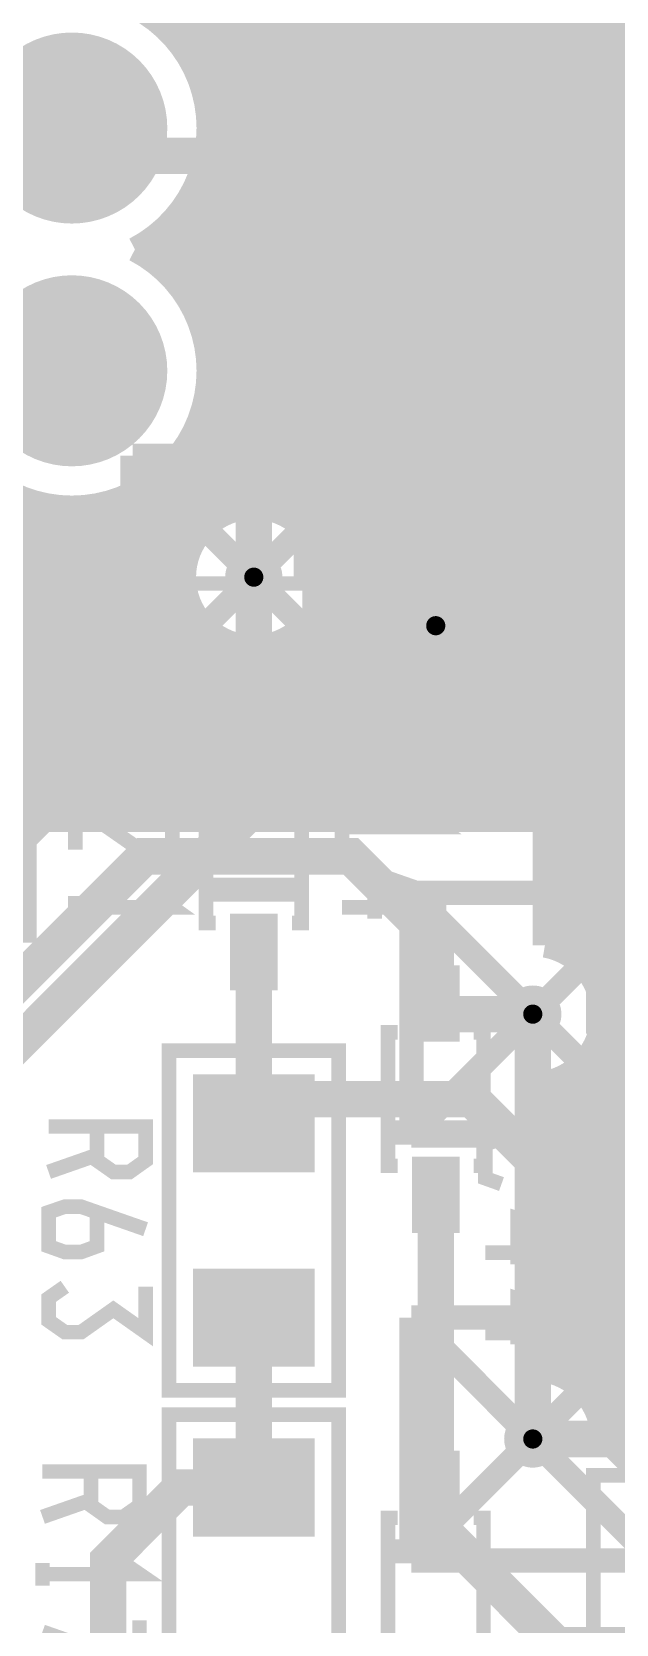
# Model space of a CAD drawing. Extents: x -11 to 221, y -93 to 178.
# Drawn here: x 35.78 to 41.89, y 98.01 to 114.67 of the extents above; entities that cross this region are included whole.
import ezdxf

# ---------------------------------------------------------------- set-up
doc = ezdxf.new("R2010")
doc.units = 0
doc.header["$MEASUREMENT"] = 0
doc.layers.get('0').update_dxf_attribs({"linetype": 'CONTINUOUS'})
for name, color, linetype in [('26-349-0_BOT', 7, 'CONTINUOUS'), ('26-349-0_DRD', 7, 'CONTINUOUS'), ('26-349-0_DRL', 2, 'CONTINUOUS'), ('26-349-0_IN1', 3, 'CONTINUOUS'), ('26-349-0_IN2', 5, 'CONTINUOUS'), ('26-349-0_SMB', 10, 'CONTINUOUS'), ('26-349-0_SMT', 14, 'CONTINUOUS'), ('26-349-0_SPT', 9, 'CONTINUOUS'), ('26-349-0_SST', 12, 'CONTINUOUS'), ('26-349-0_TOP', 11, 'CONTINUOUS'), ('THRUHOLE_TAP', 15, 'CONTINUOUS')]:
    doc.layers.add(name, color=color, linetype=linetype)

# ---------------------------------------------------------------- blocks, each defined once
blk = doc.blocks.new('ROUND_2')
at = {"const_width": 0.99949}
blk.add_lwpolyline([(-0.499744, 0, 1), (0.499744, 0, 1)], format="xyb", close=True, dxfattribs=at)
blk = doc.blocks.new('ROUND_78')
at = {"const_width": 0.29972}
blk.add_lwpolyline([(-0.14986, 0, 1), (0.14986, 0, 1)], format="xyb", close=True, dxfattribs=at)
blk = doc.blocks.new('ROUND_95')
at = {"const_width": 0.40005}
blk.add_lwpolyline([(-0.200024, 0, 1), (0.200024, 0, 1)], format="xyb", close=True, dxfattribs=at)
blk = doc.blocks.new('ROUND_102')
at = {"const_width": 0.10033}
blk.add_lwpolyline([(-0.050164, 0, 1), (0.050164, 0, 1)], format="xyb", close=True, dxfattribs=at)
blk = doc.blocks.new('ROUND_82')
at = {"const_width": 0.29972}
blk.add_lwpolyline([(-0.14986, 0, 1), (0.14986, 0, 1)], format="xyb", close=True, dxfattribs=at)
blk = doc.blocks.new('RECTANGLE_3')
blk.add_solid([(0.4826, 0.4064), (0.4826, -0.4064), (-0.4826, 0.4064), (-0.4826, -0.4064)])
blk = doc.blocks.new('RECTANGLE_5')
blk.add_solid([(0.63627, 0.51308), (0.63627, -0.51308), (-0.63627, 0.51308), (-0.63627, -0.51308)])
blk = doc.blocks.new('RECTANGLE_18')
blk.add_solid([(0.25019, 0.40005), (0.25019, -0.40005), (-0.25019, 0.40005), (-0.25019, -0.40005)])
blk = doc.blocks.new('SQUARE_45')
blk.add_solid([(0.29972, 0.29972), (0.29972, -0.29972), (-0.29972, 0.29972), (-0.29972, -0.29972)])
blk = doc.blocks.new('RECTANGLE_86')
blk.add_solid([(0.25019, 0.29972), (0.25019, -0.29972), (-0.25019, 0.29972), (-0.25019, -0.29972)])
blk = doc.blocks.new('ROUND_88')
at = {"const_width": 0.10033}
blk.add_lwpolyline([(-0.050164, 0, 1), (0.050164, 0, 1)], format="xyb", close=True, dxfattribs=at)

msp = doc.modelspace()

# ---------------------------------------------------------------- linework, layer by layer
at = {"layer": '26-349-0_BOT', "const_width": 0.381}
for points in [[(38.1, 108.966), (38.1, 124.46), (36.195, 126.365)], [(33.02, 101.6), (33.147, 101.6), (38.989, 107.442), (38.989, 124.206), (40.64, 125.857)], [(41.021, 104.394), (41.021, 99.949)]]:
    msp.add_lwpolyline(points, dxfattribs=at)
at = {"layer": '26-349-0_DRD', "const_width": 0.254}
for points in [[(36.195, 114.3), (36.195, 113.03)], [(36.83, 113.665), (35.56, 113.665)], [(36.195, 111.76), (36.195, 110.49)], [(36.83, 111.125), (35.56, 111.125)], [(36.83, 110.236), (36.83, 107.696)], [(39.37, 110.236), (36.83, 110.236)], [(39.37, 110.236), (36.83, 107.696)], [(39.37, 107.696), (36.83, 110.236)], [(39.37, 107.696), (39.37, 110.236)], [(38.735, 109.728), (38.735, 107.188)], [(41.275, 109.728), (38.735, 109.728)], [(41.275, 109.728), (38.735, 107.188)], [(41.275, 107.188), (38.735, 109.728)], [(38.735, 109.728), (38.735, 107.188)], [(41.275, 109.728), (38.735, 109.728)], [(41.275, 109.728), (38.735, 107.188)], [(41.275, 107.188), (38.735, 109.728)], [(41.275, 107.188), (41.275, 109.728)], [(41.275, 107.188), (41.275, 109.728)], [(36.83, 107.696), (39.37, 107.696)], [(38.735, 107.188), (41.275, 107.188)], [(38.735, 107.188), (41.275, 107.188)], [(39.751, 105.664), (39.751, 103.124)], [(42.291, 105.664), (39.751, 105.664)], [(42.291, 105.664), (39.751, 103.124)], [(42.291, 103.124), (39.751, 105.664)], [(39.751, 103.124), (42.291, 103.124)], [(39.751, 101.219), (39.751, 98.679)], [(42.291, 101.219), (39.751, 101.219)], [(42.291, 101.219), (39.751, 98.679)], [(42.291, 98.679), (39.751, 101.219)], [(39.751, 98.679), (42.291, 98.679)]]:
    msp.add_lwpolyline(points, dxfattribs=at)
at = {"layer": '26-349-0_IN1', "const_width": 0.254}
for points in [[(37.7444, 144.653), (37.7444, 109.60608)], [(37.973, 130.81762), (37.973, 109.68482)], [(38.2016, 130.4544), (38.2016, 109.6899)], [(38.4302, 130.23596), (38.4302, 109.61878)], [(38.6588, 130.08864), (38.6588, 109.43844)], [(38.8874, 129.99212), (38.8874, 106.426)], [(39.116, 129.9337), (39.116, 106.426)], [(39.3446, 129.91338), (39.3446, 106.426)], [(39.5732, 129.92608), (39.5732, 106.426)], [(39.8018, 129.97434), (39.8018, 106.426)], [(40.0304, 125.45314), (40.0304, 106.426)], [(40.259, 125.23216), (40.259, 106.426)], [(40.4876, 125.14072), (40.4876, 106.426)], [(40.7162, 119.92356), (40.7162, 106.426)], [(41.8592, 119.95658), (41.8592, 106.426)], [(40.9448, 119.74322), (40.9448, 106.426)], [(41.1734, 119.6721), (41.1734, 106.426)], [(41.402, 119.67464), (41.402, 106.426)], [(41.6306, 119.75592), (41.6306, 106.426)], [(37.5158, 115.65128), (37.5158, 114.21618)], [(37.2872, 115.2779), (37.2872, 114.58956)], [(48.87722, 114.7318), (37.15004, 114.7318)], [(49.05756, 114.5032), (37.35578, 114.5032)], [(50.70348, 114.2746), (37.4904, 114.2746)], [(50.7492, 114.046), (37.57422, 114.046)], [(50.88382, 113.8174), (37.6174, 113.8174)], [(51.26228, 113.5888), (37.62502, 113.5888)], [(58.37428, 113.3602), (37.59454, 113.3602)], [(37.5158, 113.11128), (37.5158, 111.67618)], [(57.99582, 113.1316), (37.52342, 113.1316)], [(45.82922, 112.903), (37.40658, 112.903)], [(45.67936, 112.6744), (37.22878, 112.6744)], [(37.2872, 112.7379), (37.2872, 112.04956)], [(37.0586, 112.522), (37.0586, 112.26546)], [(45.62602, 112.4458), (36.9443, 112.4458)], [(45.6438, 112.2172), (37.11956, 112.2172)], [(45.7454, 111.9886), (37.33546, 111.9886)], [(45.99178, 111.76), (37.4777, 111.76)], [(65.024, 111.5314), (37.5666, 111.5314)], [(65.024, 111.3028), (37.61486, 111.3028)], [(65.024, 111.0742), (37.62502, 111.0742)], [(65.024, 110.8456), (37.59962, 110.8456)], [(37.5158, 110.57128), (37.5158, 109.40542)], [(53.32222, 110.617), (37.53358, 110.617)], [(53.17236, 110.3884), (37.42182, 110.3884)], [(37.2872, 110.1979), (37.2872, 106.426)], [(53.11902, 110.1598), (37.25164, 110.1598)], [(36.83, 109.8423), (36.83, 106.426)], [(53.1368, 109.9312), (36.98494, 109.9312)], [(37.0586, 109.982), (37.0586, 106.426)], [(36.03244, 109.7026), (28.829, 109.7026)], [(35.687, 109.78642), (35.687, 106.426)], [(35.9156, 109.72038), (35.9156, 106.426)], [(36.1442, 109.69498), (36.1442, 106.426)], [(53.2384, 109.7026), (36.35756, 109.7026)], [(36.3728, 109.70514), (36.3728, 106.426)], [(36.6014, 109.75086), (36.6014, 106.426)], [(37.57422, 109.474), (28.829, 109.474)], [(53.48478, 109.474), (38.62578, 109.474)], [(37.42436, 109.2454), (28.829, 109.2454)], [(65.024, 109.2454), (38.77564, 109.2454)], [(37.37102, 109.0168), (28.829, 109.0168)], [(65.024, 109.0168), (38.82898, 109.0168)], [(37.3888, 108.7882), (28.829, 108.7882)], [(56.32958, 108.7882), (38.80866, 108.7882)], [(37.4904, 108.5596), (28.829, 108.5596)], [(37.5158, 108.52658), (37.5158, 106.426)], [(56.12892, 108.5596), (38.70706, 108.5596)], [(37.73678, 108.331), (28.829, 108.331)], [(50.90922, 108.331), (38.46322, 108.331)], [(38.6588, 108.49356), (38.6588, 106.426)], [(37.7444, 108.32592), (37.7444, 106.426)], [(37.973, 108.24464), (37.973, 106.426)], [(38.2016, 108.2421), (38.2016, 106.426)], [(38.4302, 108.31322), (38.4302, 106.426)], [(50.75936, 108.1024), (28.829, 108.1024)], [(50.70602, 107.8738), (28.829, 107.8738)], [(50.7238, 107.6452), (28.829, 107.6452)], [(50.8254, 107.4166), (28.829, 107.4166)], [(51.07178, 107.188), (28.829, 107.188)], [(65.024, 106.9594), (28.829, 106.9594)], [(65.024, 106.7308), (28.829, 106.7308)], [(65.024, 106.5022), (28.829, 106.5022)], [(55.372, 106.426), (28.829, 106.426)]]:
    msp.add_lwpolyline(points, dxfattribs=at)
for points in [[(37.62756, 113.665, 0.2797959), (36.8554, 114.935)], [(36.8554, 112.395, 0.2797956), (37.62756, 113.665)], [(37.62756, 111.125, 0.2797959), (36.8554, 112.395)], [(34.76244, 111.125, 0.4142136), (36.195, 109.69244)], [(36.195, 109.69244, 0.4142136), (37.62756, 111.125)], [(38.1, 109.69752, 0.4142136), (37.36848, 108.966)], [(38.83152, 108.966, 0.4142136), (38.1, 109.69752)], [(37.36848, 108.966, 0.4142136), (38.1, 108.23448)], [(38.1, 108.23448, 0.4142136), (38.83152, 108.966)]]:
    msp.add_lwpolyline(points, format="xyb", dxfattribs=at)
at = {"layer": '26-349-0_IN2', "const_width": 0.254}
for points in [[(37.6936, 144.399), (37.6936, 109.57306)], [(41.5798, 144.399), (41.5798, 104.86644)], [(41.8084, 144.399), (41.8084, 99.9236)], [(37.9222, 130.94462), (37.9222, 109.67466)], [(38.1508, 130.5179), (38.1508, 109.69498)], [(38.3794, 130.2766), (38.3794, 109.64164)], [(38.608, 130.11658), (38.608, 109.49178)], [(38.8366, 130.0099), (38.8366, 107.696)], [(39.0652, 129.94386), (39.0652, 107.696)], [(39.2938, 129.91592), (39.2938, 108.62818)], [(39.5224, 129.921), (39.5224, 109.00664)], [(39.751, 129.96164), (39.751, 109.1438)], [(41.3512, 125.68428), (41.3512, 105.04678)], [(39.9796, 125.54204), (39.9796, 109.18952)], [(40.2082, 125.26518), (40.2082, 109.15904)], [(40.894, 125.1712), (40.894, 107.696)], [(41.1226, 125.30582), (41.1226, 107.696)], [(40.4368, 125.15342), (40.4368, 109.04728)], [(40.6654, 125.12548), (40.6654, 108.77296)], [(37.465, 115.5446), (37.465, 114.3254)], [(37.2364, 115.22202), (37.2364, 114.64798)], [(48.87722, 114.7318), (37.15004, 114.7318)], [(49.05756, 114.5032), (37.35578, 114.5032)], [(50.70348, 114.2746), (37.4904, 114.2746)], [(50.7492, 114.046), (37.57422, 114.046)], [(50.88382, 113.8174), (37.6174, 113.8174)], [(51.26228, 113.5888), (37.62502, 113.5888)], [(64.516, 113.3602), (37.59454, 113.3602)], [(37.465, 113.0046), (37.465, 111.7854)], [(47.85614, 113.1316), (37.52342, 113.1316)], [(47.63516, 112.903), (37.40658, 112.903)], [(47.54372, 112.6744), (37.22878, 112.6744)], [(37.2364, 112.68202), (37.2364, 112.10798)], [(47.53102, 112.4458), (36.9443, 112.4458)], [(37.0078, 112.48644), (37.0078, 112.30356)], [(47.59452, 112.2172), (37.11956, 112.2172)], [(47.75962, 111.9886), (37.33546, 111.9886)], [(64.516, 111.76), (37.4777, 111.76)], [(64.516, 111.5314), (37.5666, 111.5314)], [(64.516, 111.3028), (37.61486, 111.3028)], [(64.516, 111.0742), (37.62502, 111.0742)], [(64.516, 110.8456), (37.59962, 110.8456)], [(53.32222, 110.617), (37.53358, 110.617)], [(53.17236, 110.3884), (37.42182, 110.3884)], [(37.465, 110.4646), (37.465, 109.32922)], [(37.2364, 110.14202), (37.2364, 107.696)], [(53.11902, 110.1598), (37.25164, 110.1598)], [(53.1368, 109.9312), (36.98494, 109.9312)], [(37.0078, 109.94644), (37.0078, 107.696)], [(36.03244, 109.7026), (32.385, 109.7026)], [(35.8648, 109.73054), (35.8648, 107.696)], [(36.0934, 109.69752), (36.0934, 107.696)], [(36.322, 109.69752), (36.322, 107.696)], [(53.2384, 109.7026), (36.35756, 109.7026)], [(36.5506, 109.73816), (36.5506, 107.696)], [(36.7792, 109.8169), (36.7792, 107.696)], [(37.57422, 109.474), (32.385, 109.474)], [(53.48478, 109.474), (38.62578, 109.474)], [(37.42436, 109.2454), (32.385, 109.2454)], [(64.516, 109.2454), (38.77564, 109.2454)], [(37.37102, 109.0168), (32.385, 109.0168)], [(39.53256, 109.0168), (38.82898, 109.0168)], [(64.516, 109.0168), (40.47744, 109.0168)], [(37.3888, 108.7882), (32.385, 108.7882)], [(39.35222, 108.7882), (38.80866, 108.7882)], [(64.516, 108.7882), (40.65778, 108.7882)], [(37.4904, 108.5596), (32.385, 108.5596)], [(37.465, 108.60278), (37.465, 107.696)], [(39.2811, 108.5596), (38.70706, 108.5596)], [(49.88814, 108.5596), (40.7289, 108.5596)], [(37.73678, 108.331), (32.385, 108.331)], [(37.6936, 108.3564), (37.6936, 107.696)], [(39.28364, 108.331), (38.46322, 108.331)], [(38.608, 108.44022), (38.608, 107.696)], [(49.66716, 108.331), (40.72382, 108.331)], [(37.9222, 108.2548), (37.9222, 107.696)], [(38.1508, 108.23702), (38.1508, 107.696)], [(38.3794, 108.29036), (38.3794, 107.696)], [(39.2938, 108.28528), (39.2938, 107.696)], [(39.36492, 108.1024), (32.385, 108.1024)], [(49.57572, 108.1024), (40.64508, 108.1024)], [(40.6654, 108.14304), (40.6654, 107.696)], [(39.56558, 107.8738), (32.385, 107.8738)], [(39.5224, 107.90682), (39.5224, 107.696)], [(40.4368, 107.86618), (40.4368, 107.696)], [(49.56302, 107.8738), (40.44442, 107.8738)], [(41.148, 107.696), (32.385, 107.696)], [(39.751, 107.7722), (39.751, 107.696)], [(39.9796, 107.72648), (39.9796, 107.696)], [(40.2082, 107.75442), (40.2082, 107.696)], [(41.148, 107.696), (41.148, 105.11282)], [(49.62652, 107.6452), (41.148, 107.6452)], [(49.79162, 107.4166), (41.148, 107.4166)], [(51.07178, 107.188), (41.148, 107.188)], [(64.516, 106.9594), (41.148, 106.9594)], [(64.516, 106.7308), (41.148, 106.7308)], [(64.516, 106.5022), (41.148, 106.5022)], [(64.516, 106.2736), (41.148, 106.2736)], [(51.79822, 106.045), (41.148, 106.045)], [(51.64836, 105.8164), (41.148, 105.8164)], [(51.59502, 105.5878), (41.148, 105.5878)], [(51.6128, 105.3592), (41.148, 105.3592)], [(51.7144, 105.1306), (41.148, 105.1306)], [(51.96078, 104.902), (41.54678, 104.902)], [(64.516, 104.6734), (41.69664, 104.6734)], [(64.516, 104.4448), (41.74998, 104.4448)], [(64.516, 104.2162), (41.72966, 104.2162)], [(41.5798, 103.92156), (41.5798, 100.42144)], [(64.516, 103.9876), (41.62806, 103.9876)], [(41.148, 103.67264), (41.148, 100.66782)], [(41.3512, 103.74122), (41.3512, 100.60178)], [(64.516, 103.759), (41.38422, 103.759)], [(61.24448, 103.5304), (41.148, 103.5304)], [(60.86602, 103.3018), (41.148, 103.3018)], [(60.7314, 103.0732), (41.148, 103.0732)], [(60.68568, 102.8446), (41.148, 102.8446)], [(56.65978, 102.616), (41.148, 102.616)], [(56.4134, 102.3874), (41.148, 102.3874)], [(56.3118, 102.1588), (41.148, 102.1588)], [(56.29402, 101.9302), (41.148, 101.9302)], [(56.34736, 101.7016), (41.148, 101.7016)], [(56.49722, 101.473), (41.148, 101.473)], [(49.21504, 101.2444), (41.148, 101.2444)], [(48.93818, 101.0158), (41.148, 101.0158)], [(48.82642, 100.7872), (41.148, 100.7872)], [(46.45914, 100.5586), (41.42486, 100.5586)], [(46.23816, 100.33), (41.64584, 100.33)], [(46.14672, 100.1014), (41.73728, 100.1014)], [(41.75252, 99.97948), (43.18, 98.552)], [(46.13402, 99.8728), (41.8592, 99.8728)]]:
    msp.add_lwpolyline(points, dxfattribs=at)
for points in [[(37.62756, 113.665, 0.2797959), (36.8554, 114.935)], [(36.8554, 112.395, 0.2797956), (37.62756, 113.665)], [(37.62756, 111.125, 0.2797959), (36.8554, 112.395)], [(34.76244, 111.125, 0.4142136), (36.195, 109.69244)], [(36.195, 109.69244, 0.4142136), (37.62756, 111.125)], [(38.1, 109.69752, 0.4142136), (37.36848, 108.966)], [(38.83152, 108.966, 0.4142136), (38.1, 109.69752)], [(40.005, 109.18952, 0.4142136), (39.27348, 108.458)], [(40.005, 109.18952, 0.4142136), (39.27348, 108.458)], [(40.73652, 108.458, 0.4142136), (40.005, 109.18952)], [(40.73652, 108.458, 0.4142136), (40.005, 109.18952)], [(37.36848, 108.966, 0.4142136), (38.1, 108.23448)], [(38.1, 108.23448, 0.4142136), (38.83152, 108.966)], [(39.27348, 108.458, 0.4142136), (40.005, 107.72648)], [(39.27348, 108.458, 0.4142136), (40.005, 107.72648)], [(40.005, 107.72648, 0.4142136), (40.73652, 108.458)], [(40.005, 107.72648, 0.4142136), (40.73652, 108.458)], [(41.75252, 104.394, 0.3638754), (41.148, 105.11282)], [(41.148, 103.67264, 0.3640447), (41.75252, 104.394)], [(41.75252, 99.97948, 0.35213), (41.148, 100.66782)]]:
    msp.add_lwpolyline(points, format="xyb", dxfattribs=at)
at = {"layer": '26-349-0_SST', "const_width": 0.1524}
for points in [[(34.19602, 117.42928), (33.7947, 117.42928), (33.7947, 118.43004), (38.5953, 118.43004), (38.5953, 108.89996), (33.7947, 108.89996), (33.7947, 109.90072), (34.19602, 109.90072), (34.19602, 117.42928)], [(53.6575, 111.9251), (41.5798, 111.9251), (41.5798, 117.6274), (52.4891, 117.6274), (53.6575, 116.459), (53.6575, 111.9251)], [(39.51732, 115.63096), (38.8366, 115.63096), (38.8366, 112.96904), (38.9382, 112.96904)], [(40.4622, 115.63096), (41.1734, 115.63096), (41.1734, 112.96904), (41.09212, 112.96904)], [(40.8305, 109.0295), (40.8305, 111.9505), (39.1922, 111.9505), (39.1922, 109.0295), (40.8305, 109.0295)], [(41.46042, 111.33328), (41.46042, 110.97768), (41.62806, 110.8583), (41.79824, 110.8583), (41.96842, 110.97768), (41.96842, 111.33328), (40.95242, 111.33328)], [(41.46042, 111.0361), (40.95242, 110.8583)], [(41.12006, 110.49508), (40.95242, 110.43666), (40.95242, 110.08106), (41.12006, 110.0201), (41.46042, 110.0201), (41.62806, 110.13948), (41.62806, 110.49508), (41.96842, 110.49508), (41.96842, 110.0201)], [(41.29024, 109.1819), (41.29024, 109.65688), (41.96842, 109.42066), (41.96842, 109.30128), (40.95242, 109.30128)], [(40.56634, 108.077), (40.39616, 108.13796), (40.39616, 108.49356), (40.56634, 108.55198), (41.24452, 108.55198), (41.41216, 108.49356), (41.41216, 108.13796), (41.24452, 108.077)], [(35.7505, 105.2195), (35.7505, 108.1405), (34.1122, 108.1405), (34.1122, 105.2195), (35.7505, 105.2195)], [(40.73652, 107.2388), (40.73652, 107.71378), (41.41216, 107.47756), (41.41216, 107.35818), (40.39616, 107.35818)], [(43.434, 104.267), (43.434, 107.823), (41.656, 107.823), (41.656, 104.267), (43.434, 104.267)], [(36.23056, 107.42422), (36.23056, 107.06862), (36.57092, 106.95178), (36.90874, 106.95178), (37.24656, 107.06862), (37.24656, 107.42422)], [(39.02456, 107.42422), (39.02456, 107.06862), (39.36492, 106.95178), (39.70274, 106.95178), (40.04056, 107.06862), (40.04056, 107.42422)], [(36.23056, 107.3658), (37.24656, 107.3658)], [(39.02456, 107.3658), (40.04056, 107.3658)], [(40.39616, 106.4006), (40.39616, 106.87558), (41.07434, 106.4006), (41.24452, 106.4006), (41.41216, 106.46156), (41.41216, 106.81716), (41.24452, 106.87558)], [(37.70122, 106.7435), (37.59962, 106.7435), (37.59962, 105.3465), (37.70122, 105.3465)], [(38.49878, 105.3465), (38.60038, 105.3465), (38.60038, 106.7435), (38.49878, 106.7435)], [(36.23056, 106.11358), (36.23056, 106.58602), (36.90874, 106.11358), (37.07892, 106.11358), (37.24656, 106.172), (37.24656, 106.5276), (37.07892, 106.58602)], [(39.02456, 106.23042), (39.02456, 106.46918)], [(39.02456, 106.3498), (40.04056, 106.3498), (39.87292, 106.46918)], [(39.36492, 105.39222), (39.36492, 105.8672), (40.04056, 105.63098), (40.04056, 105.5116), (39.02456, 105.5116)], [(37.59962, 105.64622), (37.59962, 105.74528), (38.60038, 105.74528), (38.60038, 105.64622), (37.59962, 105.64622)], [(36.23056, 105.39222), (36.23056, 105.63098)], [(36.23056, 105.5116), (37.24656, 105.5116), (37.07892, 105.63098)], [(39.60622, 104.2035), (39.50462, 104.2035), (39.50462, 102.8065), (39.60622, 102.8065)], [(40.40378, 102.8065), (40.50538, 102.8065), (40.50538, 104.2035), (40.40378, 104.2035)], [(38.989, 100.457), (38.989, 104.013), (37.211, 104.013), (37.211, 100.457), (38.989, 100.457)], [(43.434, 100.457), (43.434, 104.013), (41.656, 104.013), (41.656, 100.457), (43.434, 100.457)], [(36.45916, 103.21798), (36.45916, 102.86238), (36.62934, 102.743), (36.79952, 102.743), (36.96716, 102.86238), (36.96716, 103.21798), (35.95116, 103.21798)], [(39.50462, 103.10622), (39.50462, 103.20528), (40.50538, 103.20528), (40.50538, 103.10622), (39.50462, 103.10622)], [(40.69334, 102.616), (40.52316, 102.67696), (40.52316, 103.03256), (40.69334, 103.09098), (41.37152, 103.09098), (41.53916, 103.03256), (41.53916, 102.67696), (41.37152, 102.616)], [(36.45916, 102.9208), (35.95116, 102.743)], [(36.45916, 102.32136), (36.45916, 101.96576), (36.29152, 101.9048), (36.12134, 101.9048), (35.95116, 101.96576), (35.95116, 102.32136), (36.12134, 102.37978), (36.29152, 102.37978), (36.96716, 102.14356)], [(40.86352, 101.7778), (40.86352, 102.25278), (41.53916, 102.01656), (41.53916, 101.89718), (40.52316, 101.89718)], [(36.12134, 101.54158), (35.95116, 101.4222), (35.95116, 101.18598), (36.12134, 101.0666), (36.29152, 101.0666), (36.62934, 101.30536), (36.96716, 101.0666), (36.96716, 101.54158)], [(40.86352, 100.9396), (40.86352, 101.41458), (41.53916, 101.17836), (41.53916, 101.05898), (40.52316, 101.05898)], [(37.211, 100.203), (37.211, 96.647), (38.989, 96.647), (38.989, 100.203), (37.211, 100.203)], [(36.39566, 99.60864), (36.39566, 99.25304), (36.5633, 99.13366), (36.73348, 99.13366), (36.90366, 99.25304), (36.90366, 99.60864), (35.88766, 99.60864)], [(43.434, 96.012), (43.434, 99.568), (41.656, 99.568), (41.656, 96.012), (43.434, 96.012)], [(36.39566, 99.31146), (35.88766, 99.13366)], [(39.60622, 99.1235), (39.50462, 99.1235), (39.50462, 97.7265), (39.60622, 97.7265)], [(40.40378, 97.7265), (40.50538, 97.7265), (40.50538, 99.1235), (40.40378, 99.1235)], [(40.50538, 98.82378), (40.50538, 98.72472), (39.50462, 98.72472), (39.50462, 98.82378), (40.50538, 98.82378)], [(35.88766, 98.41484), (35.88766, 98.65106)], [(35.88766, 98.53422), (36.90366, 98.53422), (36.73348, 98.65106)], [(35.88766, 97.93224), (36.90366, 97.57664), (36.90366, 98.05162)]]:
    msp.add_lwpolyline(points, dxfattribs=at)
at = {"layer": '26-349-0_TOP', "const_width": 0.381}
for points in [[(27.305, 119.634), (27.432, 119.507), (37.719, 119.507), (38.608, 118.618), (38.608, 114.808), (39.116, 114.3), (51.435, 114.3)], [(36.195, 113.665), (36.48456, 113.37544), (39.35476, 113.37544)], [(50.165, 110.1852), (50.165, 113.538), (42.291, 113.538), (41.529, 112.776), (41.529, 108.077), (40.49776, 107.04576), (38.1, 107.04576)], [(40.65524, 113.37544), (40.005, 112.7252), (40.005, 111.2012)], [(36.195, 111.125), (34.925, 109.855), (34.925, 107.3912)], [(40.005, 109.7788), (40.005, 108.458)], [(40.005, 108.458), (40.005, 109.7788)], [(38.1, 107.04576), (38.1, 108.966)], [(34.925, 105.9688), (35.3568, 105.9688), (36.43376, 107.04576), (38.1, 107.04576)], [(40.005, 104.50576), (40.005, 105.156), (39.116, 106.045), (36.957, 106.045), (35.306, 104.394), (33.655, 104.394), (32.004, 106.045), (26.4414, 106.045), (26.4414, 105.41)], [(38.1, 105.04424), (38.1, 103.378), (38.1, 103.251)], [(40.005, 104.50576), (40.11676, 104.394), (41.021, 104.394)], [(44.45, 101.5238), (44.1452, 101.5238), (43.434, 102.235), (41.656, 102.235), (40.386, 103.505), (38.227, 103.505), (38.1, 103.378), (38.1, 103.251)], [(40.005, 102.50424), (40.005, 99.42576)], [(38.1, 101.219), (38.1, 99.441)], [(41.021, 99.949), (46.863, 99.949)], [(37.00018, 93.599), (36.576, 94.02318), (36.576, 98.679), (37.338, 99.441), (38.1, 99.441)], [(48.006, 97.79), (41.275, 97.79), (40.005, 99.06), (40.005, 99.42576)]]:
    msp.add_lwpolyline(points, dxfattribs=at)

# ---------------------------------------------------------------- block references
at = {"layer": '26-349-0_BOT'}
for name, p in [('ROUND_2', (36.195, 113.665)), ('ROUND_2', (36.195, 111.125)), ('ROUND_78', (38.1, 108.966)), ('ROUND_78', (40.005, 108.458)), ('ROUND_78', (41.021, 104.394)), ('ROUND_78', (41.021, 99.949))]:
    msp.add_blockref(name, p, dxfattribs=at)
at = {"layer": '26-349-0_DRL'}
for name, p in [('ROUND_95', (36.195, 113.665)), ('ROUND_95', (36.195, 111.125)), ('ROUND_102', (38.1, 108.966)), ('ROUND_102', (40.005, 108.458)), ('ROUND_102', (41.021, 104.394)), ('ROUND_102', (41.021, 99.949))]:
    msp.add_blockref(name, p, dxfattribs=at)
at = {"layer": '26-349-0_IN1'}
for name, p in [('ROUND_2', (36.195, 113.665)), ('ROUND_2', (36.195, 111.125)), ('ROUND_78', (38.1, 108.966)), ('ROUND_78', (40.005, 108.458)), ('ROUND_78', (41.021, 104.394)), ('ROUND_78', (41.021, 99.949))]:
    msp.add_blockref(name, p, dxfattribs=at)
at = {"layer": '26-349-0_IN2'}
for name, p in [('ROUND_2', (36.195, 113.665)), ('ROUND_2', (36.195, 111.125)), ('ROUND_78', (38.1, 108.966)), ('ROUND_78', (40.005, 108.458)), ('ROUND_82', (41.021, 104.394)), ('ROUND_82', (41.021, 99.949))]:
    msp.add_blockref(name, p, dxfattribs=at)
at = {"layer": '26-349-0_SMB'}
for p in [(36.195, 113.665), (36.195, 111.125)]:
    msp.add_blockref('ROUND_2', p, dxfattribs=at)
at = {"layer": '26-349-0_SMT'}
for name, p in [('ROUND_2', (36.195, 113.665)), ('SQUARE_45', (39.35476, 113.37544)), ('SQUARE_45', (40.65524, 113.37544)), ('ROUND_2', (36.195, 111.125)), ('RECTANGLE_3', (40.005, 111.2012)), ('RECTANGLE_3', (40.005, 109.7788)), ('RECTANGLE_18', (38.1, 107.04576)), ('RECTANGLE_18', (38.1, 105.04424)), ('RECTANGLE_18', (40.005, 104.50576)), ('RECTANGLE_5', (38.1, 103.251)), ('RECTANGLE_18', (40.005, 102.50424)), ('RECTANGLE_5', (38.1, 101.219)), ('RECTANGLE_5', (38.1, 99.441)), ('RECTANGLE_18', (40.005, 99.42576))]:
    msp.add_blockref(name, p, dxfattribs=at)
at = {"layer": '26-349-0_SPT'}
for name, p in [('RECTANGLE_86', (39.35476, 113.37544)), ('RECTANGLE_86', (40.65524, 113.37544)), ('RECTANGLE_3', (40.005, 111.2012)), ('RECTANGLE_3', (40.005, 109.7788)), ('RECTANGLE_18', (38.1, 107.04576)), ('RECTANGLE_18', (38.1, 105.04424)), ('RECTANGLE_18', (40.005, 104.50576)), ('RECTANGLE_5', (38.1, 103.251)), ('RECTANGLE_18', (40.005, 102.50424)), ('RECTANGLE_5', (38.1, 101.219)), ('RECTANGLE_5', (38.1, 99.441)), ('RECTANGLE_18', (40.005, 99.42576))]:
    msp.add_blockref(name, p, dxfattribs=at)
at = {"layer": '26-349-0_TOP'}
for name, p in [('ROUND_2', (36.195, 113.665)), ('SQUARE_45', (39.35476, 113.37544)), ('SQUARE_45', (40.65524, 113.37544)), ('ROUND_2', (36.195, 111.125)), ('RECTANGLE_3', (40.005, 111.2012)), ('RECTANGLE_3', (40.005, 109.7788)), ('ROUND_78', (38.1, 108.966)), ('ROUND_78', (40.005, 108.458)), ('RECTANGLE_18', (38.1, 107.04576)), ('RECTANGLE_18', (38.1, 105.04424)), ('RECTANGLE_18', (40.005, 104.50576)), ('ROUND_78', (41.021, 104.394)), ('RECTANGLE_5', (38.1, 103.251)), ('RECTANGLE_18', (40.005, 102.50424)), ('RECTANGLE_5', (38.1, 101.219)), ('ROUND_78', (41.021, 99.949)), ('RECTANGLE_5', (38.1, 99.441)), ('RECTANGLE_18', (40.005, 99.42576))]:
    msp.add_blockref(name, p, dxfattribs=at)
at = {"layer": 'THRUHOLE_TAP'}
for name, p in [('ROUND_95', (36.195, 113.665)), ('ROUND_95', (36.195, 111.125)), ('ROUND_88', (38.1, 108.966)), ('ROUND_88', (40.005, 108.458)), ('ROUND_88', (41.021, 104.394)), ('ROUND_88', (41.021, 99.949))]:
    msp.add_blockref(name, p, dxfattribs=at)

doc.saveas('drawing.dxf')
